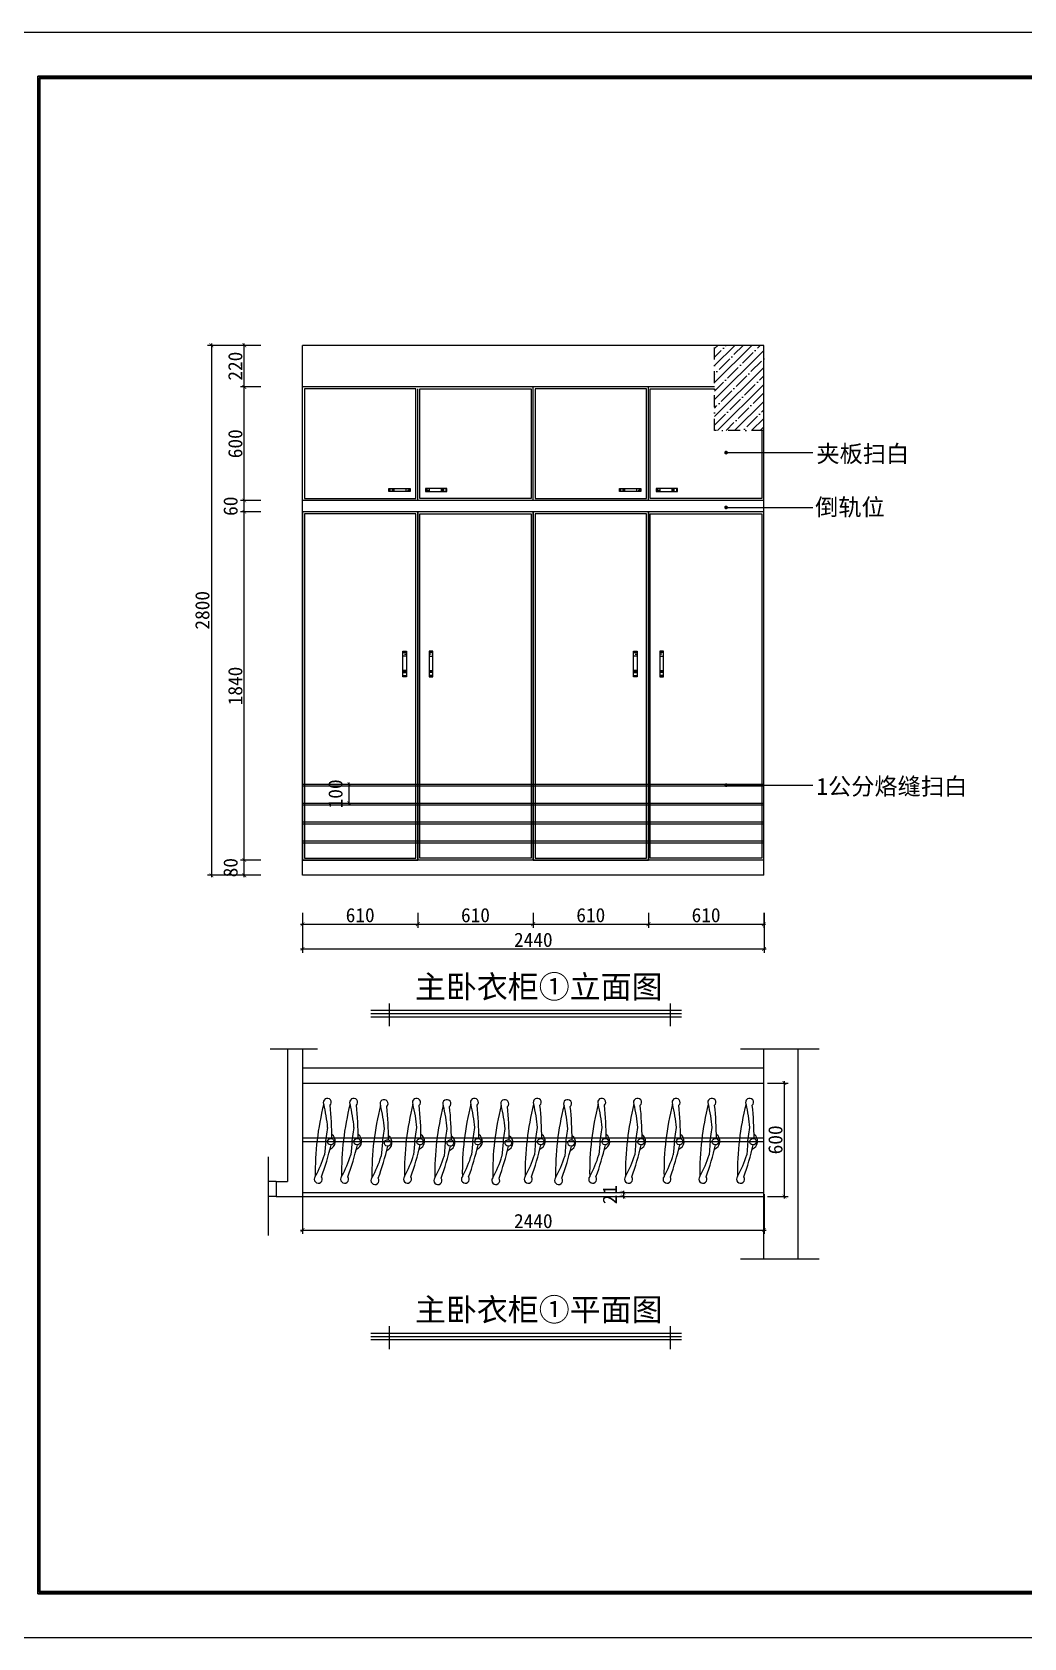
# Model space of a CAD drawing. Header units: millimetres. Extents: x 71641 to 191108, y -23091 to 29972.
# Drawn here: x 131577 to 136820, y -9624 to -1139 of the extents above; entities that cross this region are included whole.
import ezdxf

# ---------------------------------------------------------------- set-up
doc = ezdxf.new("R2010")
doc.units = ezdxf.units.MM
doc.linetypes.add('DASHDOT2', pattern=[0.5, 0.25, -0.125, 0, -0.125])
doc.layers.add('00', color=1, linetype='Continuous')
doc.styles.add('200', font='SimSun.ttf', dxfattribs={"height": 600})
doc.styles.add('30', font='SimSun.ttf', dxfattribs={"height": 75})
doc.styles.get("Standard").update_dxf_attribs({"font": 'SimSun.ttf', "height": 150})
doc.dimstyles.new('30', dxfattribs={"dimscale": 0, "dimtxt": 90, "dimasz": 20, "dimexe": 20, "dimexo": 20, "dimgap": 10, "dimtad": 1, "dimdec": 0, "dimzin": 0, "dimdsep": 46, "dimtxsty": '30', "dimblk": 'ARCHTICK', "dimcen": 20, "dimdle": 10, "dimclrd": 8, "dimclre": 8, "dimclrt": 2, "dimadec": 0, "dimazin": 0, "dimtfac": 1, "dimtdec": 0, "dimtmove": 2, "dimatfit": 3, "dimldrblk": 'DOT', "dimfxl": 0, "dimtolj": 2, "dimtzin": 0, "dimlwd": -1, "dimarcsym": 0})

# ---------------------------------------------------------------- blocks, each defined once
blk = doc.blocks.new('ASDFGASDFASD')
at = {"color": 8}
for q in [(-121363.3, 35213.4), (-121346.4, 35070.1)]:
    blk.add_line((-121356.8, 35140.9), q, dxfattribs=at)
at = {"color": 8, "extrusion": (0, 0, -1)}
for centre, major_axis, start_param, end_param in [((-121396, 35342.8), (-15, -15), 0.064735, 4.519237), ((-119960.4, 35305.4), (-1441.4, -172.8), -0.130439, 0.135448), ((-121924.5, 35044.8), (-414.4, -414.4), 3.421088, 3.635136), ((-122981.9, 34765.1), (-1202.3, 1202.3), 2.01697, 2.120705), ((-121329.5, 35144.7), (-12.2, -12.2), 3.810164, 10.093349), ((-123024.8, 35131.4), (-1202.3, 1202.3), 2.35803, 2.461765), ((-121350.6, 35142.2), (-31.6, -31.6), 2.742131, 4.878196), ((-122152.1, 35140.9), (-571.9, 571.9), 2.443948, 2.59889), ((-121348.3, 34936.7), (-15, -15), 3.101091, 7.555592)]:
    blk.add_ellipse(centre, major_axis=major_axis, ratio=1, start_param=start_param, end_param=end_param, dxfattribs=at)
blk = doc.blocks.new('_ARCHTICK')
at = {"color": 0, "linetype": 'ByBlock', "const_width": 0.15}
blk.add_lwpolyline([(-0.5, -0.5), (0.5, 0.5)], dxfattribs=at)
blk = doc.blocks.new('*D203')
at = {"color": 8, "lineweight": -2}
for p, q in [((135464.4, -6691.9), (135573.9, -6691.9)), ((135464.4, -7291.9), (135573.9, -7291.9))]:
    blk.add_line(p, q, dxfattribs=at)
at = {"color": 8}
blk.add_line((135553.9, -7301.9), (135553.9, -6681.9), dxfattribs=at)
at = {"layer": 'Defpoints', "color": 0}
for p in [(135444.4, -6691.9), (135553.9, -6691.9), (135444.4, -7291.9)]:
    blk.add_point(p, dxfattribs=at)
at = {"color": 8, "xscale": 20, "yscale": 20, "zscale": 20}
for p, rotation in [((135553.9, -6691.9), 90), ((135553.9, -7291.9), 270)]:
    blk.add_blockref('_ARCHTICK', p, dxfattribs=dict(at, rotation=rotation))
at = {"color": 2, "insert": (135506.4, -6991.9), "char_height": 75, "attachment_point": 5, "rotation": 90, "style": '30'}
blk.add_mtext('\\A2;600', dxfattribs=at)
blk = doc.blocks.new('_Dot')
at = {"color": 0, "linetype": 'ByBlock', "lineweight": -2}
blk.add_line((-0.5, 0), (-1, 0), dxfattribs=at)
at = {"color": 0, "linetype": 'ByBlock', "const_width": 0.5}
blk.add_lwpolyline([(-0.25, 0, 1), (0.25, 0, 1)], format="xyb", close=True, dxfattribs=at)
blk = doc.blocks.new('DOT')
at = {"color": 0, "linetype": 'ByBlock'}
blk.add_line((-0.5, 0), (-1, 0), dxfattribs=at)
at = {"color": 0, "linetype": 'ByBlock', "const_width": 0.5}
blk.add_lwpolyline([(-0.25, 0, 1), (0.25, 0, 1)], format="xyb", close=True, dxfattribs=at)
blk = doc.blocks.new('*D207')
at = {"color": 8}
blk.add_line((132996.4, -5852.5), (133625.9, -5852.5), dxfattribs=at)
at = {"color": 8, "lineweight": -2}
for p, q in [((133006.4, -5792.4), (133006.4, -5872.5)), ((133615.9, -5792.4), (133615.9, -5872.5))]:
    blk.add_line(p, q, dxfattribs=at)
at = {"layer": 'Defpoints', "color": 0}
for p in [(133006.4, -5772.4), (133615.9, -5772.4), (133615.9, -5852.5)]:
    blk.add_point(p, dxfattribs=at)
at = {"color": 8, "xscale": 20, "yscale": 20, "zscale": 20, "rotation": 180}
blk.add_blockref('_ARCHTICK', (133006.4, -5852.5), dxfattribs=at)
at = {"color": 8, "xscale": 20, "yscale": 20, "zscale": 20}
blk.add_blockref('_ARCHTICK', (133615.9, -5852.5), dxfattribs=at)
at = {"color": 2, "insert": (133311.2, -5805), "char_height": 75, "attachment_point": 5, "style": '30'}
blk.add_mtext('\\A2;610', dxfattribs=at)
blk = doc.blocks.new('*D208')
at = {"color": 8}
blk.add_line((133605.9, -5852.5), (134235.4, -5852.5), dxfattribs=at)
at = {"color": 8, "lineweight": -2}
for p, q in [((133615.9, -5792.4), (133615.9, -5872.5)), ((134225.4, -5792.4), (134225.4, -5872.5))]:
    blk.add_line(p, q, dxfattribs=at)
at = {"layer": 'Defpoints', "color": 0}
for p in [(133615.9, -5772.4), (134225.4, -5772.4), (134225.4, -5852.5)]:
    blk.add_point(p, dxfattribs=at)
at = {"color": 8, "xscale": 20, "yscale": 20, "zscale": 20, "rotation": 180}
blk.add_blockref('_ARCHTICK', (133615.9, -5852.5), dxfattribs=at)
at = {"color": 8, "xscale": 20, "yscale": 20, "zscale": 20}
blk.add_blockref('_ARCHTICK', (134225.4, -5852.5), dxfattribs=at)
at = {"color": 2, "insert": (133920.7, -5805), "char_height": 75, "attachment_point": 5, "style": '30'}
blk.add_mtext('\\A2;610', dxfattribs=at)
blk = doc.blocks.new('*D209')
at = {"color": 8}
blk.add_line((134215.4, -5852.5), (134844.9, -5852.5), dxfattribs=at)
at = {"color": 8, "lineweight": -2}
for p, q in [((134225.4, -5792.4), (134225.4, -5872.5)), ((134834.9, -5792.4), (134834.9, -5872.5))]:
    blk.add_line(p, q, dxfattribs=at)
at = {"layer": 'Defpoints', "color": 0}
for p in [(134225.4, -5772.4), (134834.9, -5772.4), (134834.9, -5852.5)]:
    blk.add_point(p, dxfattribs=at)
at = {"color": 8, "xscale": 20, "yscale": 20, "zscale": 20, "rotation": 180}
blk.add_blockref('_ARCHTICK', (134225.4, -5852.5), dxfattribs=at)
at = {"color": 8, "xscale": 20, "yscale": 20, "zscale": 20}
blk.add_blockref('_ARCHTICK', (134834.9, -5852.5), dxfattribs=at)
at = {"color": 2, "insert": (134530.2, -5805), "char_height": 75, "attachment_point": 5, "style": '30'}
blk.add_mtext('\\A2;610', dxfattribs=at)
blk = doc.blocks.new('*D210')
at = {"color": 8}
blk.add_line((134824.9, -5852.5), (135454.4, -5852.5), dxfattribs=at)
at = {"color": 8, "lineweight": -2}
for p, q in [((134834.9, -5792.4), (134834.9, -5872.5)), ((135444.4, -5792.4), (135444.4, -5872.5))]:
    blk.add_line(p, q, dxfattribs=at)
at = {"layer": 'Defpoints', "color": 0}
for p in [(134834.9, -5772.4), (135444.4, -5772.4), (135444.4, -5852.5)]:
    blk.add_point(p, dxfattribs=at)
at = {"color": 8, "xscale": 20, "yscale": 20, "zscale": 20, "rotation": 180}
blk.add_blockref('_ARCHTICK', (134834.9, -5852.5), dxfattribs=at)
at = {"color": 8, "xscale": 20, "yscale": 20, "zscale": 20}
blk.add_blockref('_ARCHTICK', (135444.4, -5852.5), dxfattribs=at)
at = {"color": 2, "insert": (135139.7, -5805), "char_height": 75, "attachment_point": 5, "style": '30'}
blk.add_mtext('\\A2;610', dxfattribs=at)
blk = doc.blocks.new('*D211')
at = {"color": 8, "lineweight": -2}
for p, q in [((133006.4, -5792.4), (133006.4, -6003)), ((135446.4, -5792.4), (135446.4, -6003))]:
    blk.add_line(p, q, dxfattribs=at)
at = {"color": 8}
blk.add_line((132996.4, -5983), (135456.4, -5983), dxfattribs=at)
at = {"layer": 'Defpoints', "color": 0}
for p in [(133006.4, -5772.4), (135446.4, -5772.4), (135446.4, -5983)]:
    blk.add_point(p, dxfattribs=at)
at = {"color": 8, "xscale": 20, "yscale": 20, "zscale": 20, "rotation": 180}
blk.add_blockref('_ARCHTICK', (133006.4, -5983), dxfattribs=at)
at = {"color": 8, "xscale": 20, "yscale": 20, "zscale": 20}
blk.add_blockref('_ARCHTICK', (135446.4, -5983), dxfattribs=at)
at = {"color": 2, "insert": (134226.4, -5935.5), "char_height": 75, "attachment_point": 5, "style": '30'}
blk.add_mtext('\\A2;2440', dxfattribs=at)
blk = doc.blocks.new('*D212')
at = {"color": 8, "lineweight": -2}
for p, q in [((133006.4, -7278.2), (133006.4, -7488.8)), ((135446.4, -7278.2), (135446.4, -7488.8))]:
    blk.add_line(p, q, dxfattribs=at)
at = {"color": 8}
blk.add_line((132996.4, -7468.8), (135456.4, -7468.8), dxfattribs=at)
at = {"layer": 'Defpoints', "color": 0}
for p in [(133006.4, -7258.2), (135446.4, -7258.2), (135446.4, -7468.8)]:
    blk.add_point(p, dxfattribs=at)
at = {"color": 8, "xscale": 20, "yscale": 20, "zscale": 20, "rotation": 180}
blk.add_blockref('_ARCHTICK', (133006.4, -7468.8), dxfattribs=at)
at = {"color": 8, "xscale": 20, "yscale": 20, "zscale": 20}
blk.add_blockref('_ARCHTICK', (135446.4, -7468.8), dxfattribs=at)
at = {"color": 2, "insert": (134226.4, -7421.3), "char_height": 75, "attachment_point": 5, "style": '30'}
blk.add_mtext('\\A2;2440', dxfattribs=at)
blk = doc.blocks.new('*D233')
at = {"color": 8, "lineweight": -2}
for p, q in [((132785.2, -5513.8), (132678.7, -5513.8)), ((132785.2, -5593.8), (132678.7, -5593.8))]:
    blk.add_line(p, q, dxfattribs=at)
at = {"color": 8}
blk.add_line((132698.7, -5603.8), (132698.7, -5503.8), dxfattribs=at)
at = {"layer": 'Defpoints', "color": 0}
for p in [(132698.7, -5513.8), (132805.2, -5513.8), (132805.2, -5593.8)]:
    blk.add_point(p, dxfattribs=at)
at = {"color": 8, "xscale": 20, "yscale": 20, "zscale": 20}
for p, rotation in [((132698.7, -5513.8), 90), ((132698.7, -5593.8), 270)]:
    blk.add_blockref('_ARCHTICK', p, dxfattribs=dict(at, rotation=rotation))
at = {"color": 2, "insert": (132626.2, -5553.8), "char_height": 75, "attachment_point": 5, "rotation": 90, "style": '30'}
blk.add_mtext('\\A2;80', dxfattribs=at)
blk = doc.blocks.new('*D234')
at = {"color": 8, "lineweight": -2}
for p, q in [((132785.2, -3673.8), (132678.7, -3673.8)), ((132785.2, -5513.8), (132678.7, -5513.8))]:
    blk.add_line(p, q, dxfattribs=at)
at = {"color": 8}
blk.add_line((132698.7, -5523.8), (132698.7, -3663.8), dxfattribs=at)
at = {"layer": 'Defpoints', "color": 0}
for p in [(132698.7, -3673.8), (132805.2, -3673.8), (132805.2, -5513.8)]:
    blk.add_point(p, dxfattribs=at)
at = {"color": 8, "xscale": 20, "yscale": 20, "zscale": 20}
for p, rotation in [((132698.7, -3673.8), 90), ((132698.7, -5513.8), 270)]:
    blk.add_blockref('_ARCHTICK', p, dxfattribs=dict(at, rotation=rotation))
at = {"color": 2, "insert": (132651.2, -4593.8), "char_height": 75, "attachment_point": 5, "rotation": 90, "style": '30'}
blk.add_mtext('\\A2;1840', dxfattribs=at)
blk = doc.blocks.new('*D235')
at = {"color": 8, "lineweight": -2}
for p, q in [((132785.2, -3013.8), (132678.7, -3013.8)), ((132785.2, -3613.8), (132678.7, -3613.8))]:
    blk.add_line(p, q, dxfattribs=at)
at = {"color": 8}
blk.add_line((132698.7, -3623.8), (132698.7, -3003.8), dxfattribs=at)
at = {"layer": 'Defpoints', "color": 0}
for p in [(132698.7, -3013.8), (132805.2, -3013.8), (132805.2, -3613.8)]:
    blk.add_point(p, dxfattribs=at)
at = {"color": 8, "xscale": 20, "yscale": 20, "zscale": 20}
for p, rotation in [((132698.7, -3013.8), 90), ((132698.7, -3613.8), 270)]:
    blk.add_blockref('_ARCHTICK', p, dxfattribs=dict(at, rotation=rotation))
at = {"color": 2, "insert": (132651.2, -3313.8), "char_height": 75, "attachment_point": 5, "rotation": 90, "style": '30'}
blk.add_mtext('\\A2;600', dxfattribs=at)
blk = doc.blocks.new('*D236')
at = {"color": 8, "lineweight": -2}
for p, q in [((132785.2, -2793.8), (132678.7, -2793.8)), ((132785.2, -3013.8), (132678.7, -3013.8))]:
    blk.add_line(p, q, dxfattribs=at)
at = {"color": 8}
blk.add_line((132698.7, -3023.8), (132698.7, -2783.8), dxfattribs=at)
at = {"layer": 'Defpoints', "color": 0}
for p in [(132698.7, -2793.8), (132805.2, -2793.8), (132805.2, -3013.8)]:
    blk.add_point(p, dxfattribs=at)
at = {"color": 8, "xscale": 20, "yscale": 20, "zscale": 20}
for p, rotation in [((132698.7, -2793.8), 90), ((132698.7, -3013.8), 270)]:
    blk.add_blockref('_ARCHTICK', p, dxfattribs=dict(at, rotation=rotation))
at = {"color": 2, "insert": (132651.2, -2903.8), "char_height": 75, "attachment_point": 5, "rotation": 90, "style": '30'}
blk.add_mtext('\\A2;220', dxfattribs=at)
blk = doc.blocks.new('*D237')
at = {"color": 8, "lineweight": -2}
for p, q in [((132785.2, -2793.8), (132504.6, -2793.8)), ((132785.2, -5593.8), (132504.6, -5593.8))]:
    blk.add_line(p, q, dxfattribs=at)
at = {"color": 8}
blk.add_line((132524.6, -2783.8), (132524.6, -5603.8), dxfattribs=at)
at = {"layer": 'Defpoints', "color": 0}
for p in [(132805.2, -2793.8), (132524.6, -5593.8), (132805.2, -5593.8)]:
    blk.add_point(p, dxfattribs=at)
at = {"color": 8, "xscale": 20, "yscale": 20, "zscale": 20}
for p, rotation in [((132524.6, -2793.8), 90), ((132524.6, -5593.8), 270)]:
    blk.add_blockref('_ARCHTICK', p, dxfattribs=dict(at, rotation=rotation))
at = {"color": 2, "insert": (132477.1, -4193.8), "char_height": 75, "attachment_point": 5, "rotation": 90, "style": '30'}
blk.add_mtext('\\A2;2800', dxfattribs=at)
blk = doc.blocks.new('*D269')
at = {"color": 8, "lineweight": -2}
for p, q in [((132785.2, -3613.8), (132678.7, -3613.8)), ((132785.2, -3673.8), (132678.7, -3673.8))]:
    blk.add_line(p, q, dxfattribs=at)
at = {"color": 8}
blk.add_line((132698.7, -3683.8), (132698.7, -3603.8), dxfattribs=at)
at = {"layer": 'Defpoints', "color": 0}
for p in [(132698.7, -3613.8), (132805.2, -3613.8), (132805.2, -3673.8)]:
    blk.add_point(p, dxfattribs=at)
at = {"color": 8, "xscale": 20, "yscale": 20, "zscale": 20}
for p, rotation in [((132698.7, -3613.8), 90), ((132698.7, -3673.8), 270)]:
    blk.add_blockref('_ARCHTICK', p, dxfattribs=dict(at, rotation=rotation))
at = {"color": 2, "insert": (132626.2, -3643.8), "char_height": 75, "attachment_point": 5, "rotation": 90, "style": '30'}
blk.add_mtext('\\A2;60', dxfattribs=at)
blk = doc.blocks.new('*D351')
at = {"color": 8, "lineweight": -2}
for p, q in [((133270.5, -5113.8), (133233.5, -5113.8)), ((133270.5, -5213.8), (133233.5, -5213.8))]:
    blk.add_line(p, q, dxfattribs=at)
at = {"color": 8}
blk.add_line((133253.5, -5223.8), (133253.5, -5103.8), dxfattribs=at)
at = {"layer": 'Defpoints', "color": 0}
for p in [(133253.5, -5113.8), (133290.5, -5113.8), (133290.5, -5213.8)]:
    blk.add_point(p, dxfattribs=at)
at = {"color": 8, "xscale": 20, "yscale": 20, "zscale": 20}
for p, rotation in [((133253.5, -5113.8), 90), ((133253.5, -5213.8), 270)]:
    blk.add_blockref('_ARCHTICK', p, dxfattribs=dict(at, rotation=rotation))
at = {"color": 2, "insert": (133181, -5163.8), "char_height": 75, "attachment_point": 5, "rotation": 90, "style": '30'}
blk.add_mtext('\\A2;100', dxfattribs=at)
blk = doc.blocks.new('*D481')
at = {"color": 8, "lineweight": -2}
for p, q in [((134706.6, -7270.9), (134683, -7270.9)), ((134706.6, -7291.9), (134683, -7291.9))]:
    blk.add_line(p, q, dxfattribs=at)
at = {"color": 8}
blk.add_line((134703, -7260.9), (134703, -7301.9), dxfattribs=at)
at = {"layer": 'Defpoints', "color": 0}
for p in [(134703, -7291.9), (134726.6, -7270.9), (134726.6, -7291.9)]:
    blk.add_point(p, dxfattribs=at)
at = {"color": 8, "xscale": 20, "yscale": 20, "zscale": 20}
for p, rotation in [((134703, -7270.9), 90), ((134703, -7291.9), 270)]:
    blk.add_blockref('_ARCHTICK', p, dxfattribs=dict(at, rotation=rotation))
at = {"color": 2, "insert": (134630.5, -7281.4), "char_height": 75, "attachment_point": 5, "rotation": 90, "style": '30'}
blk.add_mtext('\\A2;21', dxfattribs=at)

msp = doc.modelspace()

# ---------------------------------------------------------------- hatches: boundary and pattern name
h = msp.add_hatch()
h.set_pattern_fill('ANSI35', color=8, scale=10, style=0)
h.set_pattern_definition([(45, (-3121.08, 681.68), (-44.90128, 44.90128), []), (45, (-3076.18, 681.68), (-44.90128, 44.90128), [79.375, -15.875, 0, -15.875])])
h.paths.add_polyline_path([(135184.4, -3243.8), (135444.4, -3243.8), (135444.4, -2793.8), (135184.4, -2793.8)])
at = {"ltscale": 0.5}
h = msp.add_hatch(dxfattribs=at)
h.set_pattern_fill('AR-RROOF', color=191, scale=0.8, angle=90, style=0)
h.set_pattern_definition([(270, (105507, 60838.355), (-20.32, -44.704), [304.8, -40.64, 101.6, -20.32]), (270, (105496.84, 60811.33), (-27.0256, 20.32), [60.96, -6.7056, 121.92, -15.24]), (270, (105489.729, 60828.195), (-13.6144, -105.664), [162.56, -28.448, 81.28, -20.32])])
h.paths.add_polyline_path([(133462.3, -3566.6), (133462.3, -3550.6), (133490.6, -3550.6), (133490.6, -3566.6)])
h.paths.add_polyline_path([(133554, -3566.6), (133554, -3550.6), (133575.1, -3550.6), (133575.1, -3566.6)])
h = msp.add_hatch(dxfattribs=at)
h.set_pattern_fill('AR-RROOF', color=191, scale=0.8, angle=90, style=0)
h.set_pattern_definition([(270, (161724.863, 60838.355), (20.32, -44.704), [304.8, -40.64, 101.6, -20.32]), (270, (161735.023, 60811.33), (27.0256, 20.32), [60.96, -6.7056, 121.92, -15.24]), (270, (161742.135, 60828.195), (13.6144, -105.664), [162.56, -28.448, 81.28, -20.32])])
h.paths.add_polyline_path([(133769.5, -3566.6), (133769.5, -3550.6), (133741.2, -3550.6), (133741.2, -3566.6)])
h.paths.add_polyline_path([(133677.8, -3566.6), (133677.8, -3550.6), (133656.7, -3550.6), (133656.7, -3566.6)])
h = msp.add_hatch(dxfattribs=at)
h.set_pattern_fill('AR-RROOF', color=191, scale=0.8, angle=90, style=0)
h.set_pattern_definition([(270, (106726, 60838.355), (-20.32, -44.704), [304.8, -40.64, 101.6, -20.32]), (270, (106715.84, 60811.33), (-27.0256, 20.32), [60.96, -6.7056, 121.92, -15.24]), (270, (106708.729, 60828.195), (-13.6144, -105.664), [162.56, -28.448, 81.28, -20.32])])
h.paths.add_polyline_path([(134681.3, -3566.6), (134681.3, -3550.6), (134709.6, -3550.6), (134709.6, -3566.6)])
h.paths.add_polyline_path([(134773, -3566.6), (134773, -3550.6), (134794.1, -3550.6), (134794.1, -3566.6)])
h = msp.add_hatch(dxfattribs=at)
h.set_pattern_fill('AR-RROOF', color=191, scale=0.8, angle=90, style=0)
h.set_pattern_definition([(270, (162943.863, 60838.355), (20.32, -44.704), [304.8, -40.64, 101.6, -20.32]), (270, (162954.023, 60811.33), (27.0256, 20.32), [60.96, -6.7056, 121.92, -15.24]), (270, (162961.135, 60828.195), (13.6144, -105.664), [162.56, -28.448, 81.28, -20.32])])
h.paths.add_polyline_path([(134988.5, -3566.6), (134988.5, -3550.6), (134960.2, -3550.6), (134960.2, -3566.6)])
h.paths.add_polyline_path([(134896.8, -3566.6), (134896.8, -3550.6), (134875.7, -3550.6), (134875.7, -3566.6)])
h = msp.add_hatch(dxfattribs=at)
h.set_pattern_fill('AR-RROOF', color=191, scale=0.96, angle=180, style=0)
h.set_pattern_definition([(360, (56269.738, -38091.789), (53.6448, -24.384), [365.76, -48.768, 121.92, -24.384]), (360, (56302.17, -38103.98), (-24.384, -32.43072), [73.152, -8.04672, 146.304, -18.288]), (360, (56281.93, -38112.515), (126.7968, -16.33728), [195.072, -34.1376, 97.536, -24.384])])
h.paths.add_polyline_path([(133555.7, -4545.4), (133536.5, -4545.4), (133536.5, -4511.4), (133555.7, -4511.4)])
h.paths.add_polyline_path([(133555.7, -4435.3), (133536.5, -4435.3), (133536.5, -4410), (133555.7, -4410)])
h = msp.add_hatch(dxfattribs=at)
h.set_pattern_fill('AR-RROOF', color=191, scale=0.96, angle=180, style=0)
h.set_pattern_definition([(180, (210962.126, -38091.789), (-53.6448, -24.384), [365.76, -48.768, 121.92, -24.384]), (180, (210929.695, -38103.98), (24.384, -32.43072), [73.152, -8.04672, 146.304, -18.288]), (180, (210949.934, -38112.515), (-126.7968, -16.33728), [195.072, -34.1376, 97.536, -24.384])])
h.paths.add_polyline_path([(133676.1, -4545.4), (133695.3, -4545.4), (133695.3, -4511.4), (133676.1, -4511.4)])
h.paths.add_polyline_path([(133676.1, -4435.3), (133695.3, -4435.3), (133695.3, -4410), (133676.1, -4410)])
h = msp.add_hatch(dxfattribs=at)
h.set_pattern_fill('AR-RROOF', color=191, scale=0.96, angle=180, style=0)
h.set_pattern_definition([(360, (57488.738, -38091.789), (53.6448, -24.384), [365.76, -48.768, 121.92, -24.384]), (360, (57521.17, -38103.98), (-24.384, -32.43072), [73.152, -8.04672, 146.304, -18.288]), (360, (57500.93, -38112.515), (126.7968, -16.33728), [195.072, -34.1376, 97.536, -24.384])])
h.paths.add_polyline_path([(134774.7, -4545.4), (134755.5, -4545.4), (134755.5, -4511.4), (134774.7, -4511.4)])
h.paths.add_polyline_path([(134774.7, -4435.3), (134755.5, -4435.3), (134755.5, -4410), (134774.7, -4410)])
h = msp.add_hatch(dxfattribs=at)
h.set_pattern_fill('AR-RROOF', color=191, scale=0.96, angle=180, style=0)
h.set_pattern_definition([(180, (212181.126, -38091.789), (-53.6448, -24.384), [365.76, -48.768, 121.92, -24.384]), (180, (212148.695, -38103.98), (24.384, -32.43072), [73.152, -8.04672, 146.304, -18.288]), (180, (212168.934, -38112.515), (-126.7968, -16.33728), [195.072, -34.1376, 97.536, -24.384])])
h.paths.add_polyline_path([(134895.1, -4545.4), (134914.3, -4545.4), (134914.3, -4511.4), (134895.1, -4511.4)])
h.paths.add_polyline_path([(134895.1, -4435.3), (134914.3, -4435.3), (134914.3, -4410), (134895.1, -4410)])

# ---------------------------------------------------------------- linework, layer by layer
at = {"color": 3, "lineweight": -2}
for p, q in [((143088.5, -1371.3), (131607, -1371.3)), ((131607, -9390.9), (143088.5, -9390.9))]:
    msp.add_line(p, q, dxfattribs=at)
at = {"color": 0}
for p, q in [((133006.4, -5593.8), (133006.4, -2793.8)), ((135444.4, -2793.8), (133006.4, -2793.8)), ((135444.4, -5593.8), (135444.4, -2793.8)), ((135444.4, -5593.8), (133006.4, -5593.8)), ((132866.4, -7211.9), (132866.4, -7291.9))]:
    msp.add_line(p, q, dxfattribs=at)
at = {"color": 2, "linetype": 'DASHDOT2', "ltscale": 250}
for p, q in [((135184.4, -3243.8), (135184.4, -2793.8)), ((135444.4, -3243.8), (135184.4, -3243.8))]:
    msp.add_line(p, q, dxfattribs=at)
at = {"color": 3}
for p, q in [((135184.4, -3013.8), (133006.4, -3013.8)), ((133615.9, -3613.8), (133615.9, -3023.8)), ((134225.4, -3613.8), (134225.4, -3013.8)), ((134834.9, -3613.8), (134834.9, -3013.8)), ((135444.4, -3613.8), (133006.4, -3613.8)), ((135444.4, -3673.8), (133006.4, -3673.8)), ((133615.9, -3673.8), (133615.9, -5513.8)), ((134225.4, -5513.8), (134225.4, -3673.8)), ((134834.9, -3673.8), (134834.9, -5513.8)), ((135444.4, -5513.8), (133006.4, -5513.8)), ((133006.4, -6691.9), (135444.4, -6691.9)), ((133006.4, -7270.9), (135444.4, -7270.9)), ((133006.4, -7291.9), (135444.4, -7291.9))]:
    msp.add_line(p, q, dxfattribs=at)
at = {"color": 8}
for p, q in [((133490.6, -3566.6), (133490.6, -3550.6)), ((133554, -3566.6), (133554, -3550.6)), ((133677.8, -3566.6), (133677.8, -3550.6)), ((133741.2, -3566.6), (133741.2, -3550.6)), ((134709.6, -3566.6), (134709.6, -3550.6)), ((134773, -3566.6), (134773, -3550.6)), ((134896.8, -3566.6), (134896.8, -3550.6)), ((134960.2, -3566.6), (134960.2, -3550.6)), ((133555.7, -4435.3), (133536.5, -4435.3)), ((133676.1, -4435.3), (133695.3, -4435.3)), ((134774.7, -4435.3), (134755.5, -4435.3)), ((134895.1, -4435.3), (134914.3, -4435.3)), ((133555.7, -4511.4), (133536.5, -4511.4)), ((133676.1, -4511.4), (133695.3, -4511.4)), ((134774.7, -4511.4), (134755.5, -4511.4)), ((134895.1, -4511.4), (134914.3, -4511.4)), ((135444.4, -6982.8), (133006.4, -6982.8)), ((135444.4, -7002.8), (133006.4, -7002.8)), ((132866.4, -7211.9), (132826.9, -7211.9)), ((132866.4, -7291.9), (132826.9, -7291.9))]:
    msp.add_line(p, q, dxfattribs=at)
at = {"color": 191}
for p, q in [((135444.4, -5113.8), (133006.4, -5113.8)), ((135444.4, -5123.8), (133006.4, -5123.8)), ((135444.4, -5213.8), (133006.4, -5213.8)), ((135444.4, -5223.8), (133006.4, -5223.8)), ((135444.4, -5313.8), (133006.4, -5313.8)), ((135444.4, -5323.8), (133006.4, -5323.8)), ((135444.4, -5413.8), (133006.4, -5413.8)), ((135444.4, -5423.8), (133006.4, -5423.8))]:
    msp.add_line(p, q, dxfattribs=at)
at = {"color": 1}
for p, q in [((132834.9, -6510.5), (133086.2, -6510.5)), ((135322.3, -6510.5), (135737.9, -6510.5)), ((133006.4, -6611.9), (135444.4, -6611.9)), ((132826.9, -7497.9), (132826.9, -7082.3)), ((135322.3, -7620.8), (135737.9, -7620.8))]:
    msp.add_line(p, q, dxfattribs=at)
for p, q in [((132926.4, -6510.5), (133006.4, -6510.5)), ((132926.4, -6510.5), (132926.4, -7211.9)), ((133006.4, -6510.5), (133006.4, -7291.9)), ((135444.4, -7620.8), (135444.4, -6510.5)), ((135624.4, -6510.5), (135624.4, -7620.8)), ((132866.4, -7211.9), (132926.4, -7211.9)), ((132866.4, -7291.9), (132926.4, -7291.9)), ((132926.4, -7291.9), (133006.4, -7291.9))]:
    msp.add_line(p, q)
at = {"color": 3, "lineweight": -2}
for points in [[(131607, -1371.3), (143088.5, -1371.3), (143088.5, -9390.9), (131607, -9390.9)], [(131613.5, -1377.8), (143082, -1377.8), (143082, -9384.4), (131613.5, -9384.4)], [(131620, -1384.3), (143075.5, -1384.3), (143075.5, -9377.9), (131620, -9377.9)]]:
    msp.add_lwpolyline(points, close=True, dxfattribs=at)
at = {"color": 8}
for points in [[(133605.9, -3023.8), (133016.4, -3023.8), (133016.4, -3603.8), (133605.9, -3603.8)], [(133625.9, -3023.8), (134215.4, -3023.8), (134215.4, -3603.8), (133625.9, -3603.8)], [(134824.9, -3023.8), (134235.4, -3023.8), (134235.4, -3603.8), (134824.9, -3603.8)], [(133462.3, -3566.6), (133462.3, -3550.6), (133575.1, -3550.6), (133575.1, -3566.6)], [(133769.5, -3566.6), (133769.5, -3550.6), (133656.7, -3550.6), (133656.7, -3566.6)], [(134681.3, -3566.6), (134681.3, -3550.6), (134794.1, -3550.6), (134794.1, -3566.6)], [(134988.5, -3566.6), (134988.5, -3550.6), (134875.7, -3550.6), (134875.7, -3566.6)], [(133605.9, -3683.8), (133016.4, -3683.8), (133016.4, -5503.8), (133605.9, -5503.8)], [(133625.9, -3683.8), (134215.4, -3683.8), (134215.4, -5503.8), (133625.9, -5503.8)], [(134824.9, -3683.8), (134235.4, -3683.8), (134235.4, -5503.8), (134824.9, -5503.8)], [(134844.9, -3683.8), (135434.4, -3683.8), (135434.4, -5503.8), (134844.9, -5503.8)], [(133555.7, -4545.4), (133536.5, -4545.4), (133536.5, -4410), (133555.7, -4410)], [(133676.1, -4545.4), (133695.3, -4545.4), (133695.3, -4410), (133676.1, -4410)], [(134774.7, -4545.4), (134755.5, -4545.4), (134755.5, -4410), (134774.7, -4410)], [(134895.1, -4545.4), (134914.3, -4545.4), (134914.3, -4410), (134895.1, -4410)]]:
    msp.add_lwpolyline(points, close=True, dxfattribs=at)
msp.add_lwpolyline([(135434.4, -3243.8), (135434.4, -3603.8), (134844.9, -3603.8), (134844.9, -3023.8), (135184.4, -3023.8)], dxfattribs=at)
at = {"color": 3}
for points in [[(133615.9, -3673.8), (133006.4, -3673.8), (133006.4, -5513.8), (133615.9, -5513.8)], [(134834.9, -3673.8), (134225.4, -3673.8), (134225.4, -5513.8), (134834.9, -5513.8)]]:
    msp.add_lwpolyline(points, close=True, dxfattribs=at)
at = {"layer": '00', "color": 8, "lineweight": -2}
for p, q in [((133464.4, -6270.8), (133464.4, -6391.7)), ((134950, -6270.8), (134950, -6391.7)), ((135008.9, -6309.1), (133367.5, -6309.1)), ((135008.9, -6343.3), (133367.5, -6343.3)), ((135008.9, -8015.2), (133367.5, -8015.2)), ((135008.9, -8049.4), (133367.5, -8049.4)), ((133464.4, -7977), (133464.4, -8097.9)), ((134950, -7977), (134950, -8097.9))]:
    msp.add_line(p, q, dxfattribs=at)
at = {"layer": '00', "color": 2, "lineweight": -2}
for p, q in [((135008.9, -6326.2), (133367.5, -6326.2)), ((135008.9, -8032.3), (133367.5, -8032.3))]:
    msp.add_line(p, q, dxfattribs=at)
at = {"layer": '00', "color": 8, "lineweight": -2}
msp.add_lwpolyline([(131374.4, -1138.7), (143321.1, -1138.7), (143321.1, -9623.5), (131374.4, -9623.5)], close=True, dxfattribs=at)

# ---------------------------------------------------------------- block references
at = {"color": 0, "xscale": -1, "rotation": 180}
for p in [(254485.7, 28143), (254624.9, 28143), (254785.5, 28136), (254957.1, 28143), (255117.7, 28136), (255263.1, 28143), (255423.7, 28136), (255595.3, 28143), (255755.9, 28136), (256125.6, 28143), (256518.6, 28143), (256717.8, 28143)]:
    msp.add_blockref('ASDFGASDFASD', p, dxfattribs=at)
at = {"color": 3, "xscale": -1, "rotation": 180}
for p in [(255936.2, 28143), (256329.2, 28143)]:
    msp.add_blockref('ASDFGASDFASD', p, dxfattribs=at)

# ---------------------------------------------------------------- texts
at = {"char_height": 90, "width": 1902.141, "attachment_point": 1, "style": '200'}
for s, insert in [('{\\C2;夹板扫白}', (135722.7, -3321.7)), ('{\\C2;倒轨位}', (135716.1, -3603.5)), ('{\\C2;1公分烙缝扫白}', (135722.7, -5078.9))]:
    msp.add_mtext(s, dxfattribs=dict(at, insert=insert))
at = {"color": 8, "char_height": 120, "width": 4366.126, "attachment_point": 3}
for s, insert in [('{\\C2;主卧衣柜①立面图}', (134909.8, -6123.1)), ('{\\C2;主卧衣柜①平面图}', (134909.8, -7829.2))]:
    msp.add_mtext(s, dxfattribs=dict(at, insert=insert))

# ---------------------------------------------------------------- dimensions: what is measured, and where the dimension line sits
at = {"color": 3}
for p1, p2, distance, picture, middle in [((132805.2, -2793.8), (132805.2, -5593.8), -280.7, '*D237', (132477.1, -4193.8)), ((133006.4, -5772.4), (135446.4, -5772.4), -210.6, '*D211', (134226.4, -5935.5)), ((135444.4, -7291.9), (135444.4, -6691.9), -109.4, '*D203', (135506.4, -6991.9)), ((133006.4, -7258.2), (135446.4, -7258.2), -210.6, '*D212', (134226.4, -7421.3))]:
    dim = msp.add_aligned_dim(p1=p1, p2=p2, distance=distance, dimstyle='30', override={"dimscale": 1, "dimtxt": 75, "dimldrblk": 'DOT'}, dxfattribs=at)
    dim.commit()
    dim.dimension.update_dxf_attribs({"geometry": picture, "text_midpoint": middle})
for base, p1, p2, picture, middle in [((132698.7, -2793.8), (132805.2, -3013.8), (132805.2, -2793.8), '*D236', (132651.2, -2903.8)), ((132698.7, -3013.8), (132805.2, -3613.8), (132805.2, -3013.8), '*D235', (132651.2, -3313.8)), ((132698.7, -3613.8), (132805.2, -3673.8), (132805.2, -3613.8), '*D269', (132626.2, -3643.8)), ((132698.7, -3673.8), (132805.2, -5513.8), (132805.2, -3673.8), '*D234', (132651.2, -4593.8)), ((132698.7, -5513.8), (132805.2, -5593.8), (132805.2, -5513.8), '*D233', (132626.2, -5553.8))]:
    dim = msp.add_linear_dim(base=base, p1=p1, p2=p2, angle=270, dimstyle='30', override={"dimscale": 1, "dimtxt": 75, "dimldrblk": 'DOT'}, dxfattribs=at)
    dim.commit()
    dim.dimension.update_dxf_attribs({"geometry": picture, "text_midpoint": middle})
at = {"color": 1}
dim = msp.add_aligned_dim(p1=(133290.5, -5213.8), p2=(133290.5, -5113.8), distance=36.9, dimstyle='30', override={"dimscale": 1, "dimtxt": 75, "dimldrblk": 'DOT'}, dxfattribs=at)
dim.commit()
dim.dimension.update_dxf_attribs({"geometry": '*D351', "text_midpoint": (133181, -5163.8)})
at = {"color": 3}
for base, p1, p2, picture, middle in [((133615.9316607, -5852.4789624), (133006.4316607, -5772.4046943), (133615.9316607, -5772.4046943), '*D207', (133311.1816607, -5804.9789624)), ((134225.4316607, -5852.4789624), (133615.9316607, -5772.4046943), (134225.4316607, -5772.4046943), '*D208', (133920.6816607, -5804.9789624)), ((134834.9316607, -5852.4789624), (134225.4316607, -5772.4046943), (134834.9316607, -5772.4046943), '*D209', (134530.1816607, -5804.9789624)), ((135444.4316607, -5852.4789624), (134834.9316607, -5772.4046943), (135444.4316607, -5772.4046943), '*D210', (135139.6816607, -5804.9789624))]:
    dim = msp.add_linear_dim(base=base, p1=p1, p2=p2, dimstyle='30', override={"dimscale": 1, "dimtxt": 75, "dimldrblk": 'DOT'}, dxfattribs=at)
    dim.commit()
    dim.dimension.update_dxf_attribs({"geometry": picture, "text_midpoint": middle})
dim = msp.add_aligned_dim(p1=(134726.6, -7270.9), p2=(134726.6, -7291.9), distance=-23.6, dimstyle='30', override={"dimscale": 1, "dimtxt": 75, "dimldrblk": 'DOT'})
dim.commit()
dim.dimension.update_dxf_attribs({"geometry": '*D481', "text_midpoint": (134630.5, -7281.4)})

# ---------------------------------------------------------------- leaders
for points in [[(135245.3, -3360.6), (135703.9, -3360.6)], [(135245.3, -3650.1), (135703.9, -3650.1)], [(135245.3, -5117.8), (135703.9, -5117.8)]]:
    msp.add_leader(points, dimstyle='30', override={"dimscale": 1, "dimtxt": 75, "dimtad": 0, "dimldrblk": 'DOT'}, dxfattribs=at)

doc.saveas('drawing.dxf')
